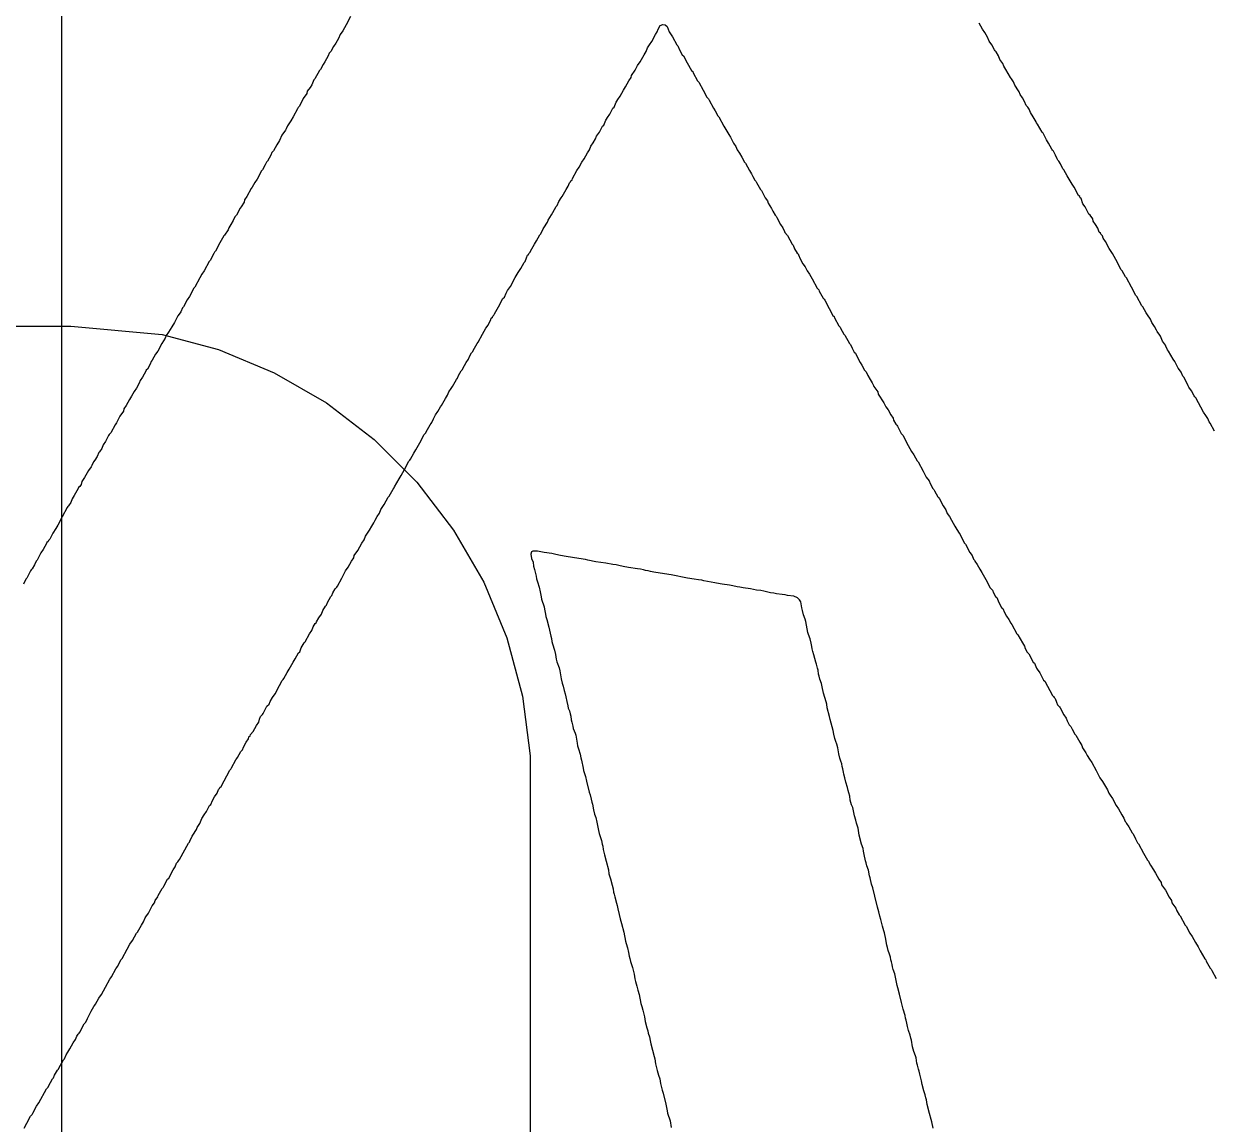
# Model space of a CAD drawing. Header units: inches. Extents: x 0 to 11.2, y -0.2 to 5.5.
# Drawn here: x 2.4789 to 2.5753, y 1.1553 to 1.2445 of the extents above; entities that cross this region are included whole.
import ezdxf

# ---------------------------------------------------------------- set-up
doc = ezdxf.new("R2010")
doc.units = ezdxf.units.IN
doc.header["$MEASUREMENT"] = 0
for name, color, linetype in [('Bottom Layer', 5, 'Continuous'), ('Bottom Overlay', 54, 'Continuous'), ('Top Layer', 1, 'Continuous')]:
    doc.layers.add(name, color=color, linetype=linetype)

msp = doc.modelspace()

# ---------------------------------------------------------------- linework, layer by layer
at = {"layer": 'Bottom Layer'}
msp.add_line((2.482, 0.575127), (2.482, 1.247), dxfattribs=at)
at = {"layer": 'Bottom Overlay'}
for p, q in [((2.505056, 1.244458), (2.50479, 1.243971)), ((2.50541, 1.245122), (2.505056, 1.244458)), ((2.530534, 1.244392), (2.530755, 1.24448)), ((2.530755, 1.24448), (2.530932, 1.244436)), ((2.530932, 1.244436), (2.531087, 1.244325)), ((2.556676, 1.244104), (2.55641, 1.244591)), ((2.504569, 1.243661), (2.504436, 1.243351)), ((2.50479, 1.243971), (2.504569, 1.243661)), ((2.529848, 1.243086), (2.530158, 1.243661)), ((2.530158, 1.243661), (2.53029, 1.243883)), ((2.53029, 1.243883), (2.530379, 1.244104)), ((2.530379, 1.244104), (2.530534, 1.244392)), ((2.531087, 1.244325), (2.531264, 1.243883)), ((2.531264, 1.243883), (2.531309, 1.243794)), ((2.531309, 1.243794), (2.53153, 1.243484)), ((2.53153, 1.243484), (2.531884, 1.24282)), ((2.556853, 1.243838), (2.556676, 1.244104)), ((2.557074, 1.24344), (2.556853, 1.243838)), ((2.504038, 1.242687), (2.503816, 1.242289)), ((2.504215, 1.242953), (2.504038, 1.242687)), ((2.504436, 1.243351), (2.504215, 1.242953)), ((2.529405, 1.242289), (2.529516, 1.242577)), ((2.529516, 1.242577), (2.52967, 1.24282)), ((2.52967, 1.24282), (2.529848, 1.243086)), ((2.531884, 1.24282), (2.531973, 1.242732)), ((2.531973, 1.242732), (2.532105, 1.242422)), ((2.557207, 1.24313), (2.557074, 1.24344)), ((2.557428, 1.24282), (2.557207, 1.24313)), ((2.55765, 1.242422), (2.557428, 1.24282)), ((2.503595, 1.241935), (2.503329, 1.241448)), ((2.503684, 1.242156), (2.503595, 1.241935)), ((2.503816, 1.242289), (2.503684, 1.242156)), ((2.528918, 1.241448), (2.529228, 1.242023)), ((2.529228, 1.242023), (2.529405, 1.242289)), ((2.532105, 1.242422), (2.532327, 1.242023)), ((2.532327, 1.242023), (2.532415, 1.241935)), ((2.532415, 1.241935), (2.532725, 1.241359)), ((2.557694, 1.242333), (2.55765, 1.242422)), ((2.557783, 1.242245), (2.557694, 1.242333)), ((2.55796, 1.241935), (2.557783, 1.242245)), ((2.558092, 1.241625), (2.55796, 1.241935)), ((2.558314, 1.241315), (2.558092, 1.241625)), ((2.502887, 1.240739), (2.502533, 1.240075)), ((2.502975, 1.240828), (2.502887, 1.240739)), ((2.503197, 1.241226), (2.502975, 1.240828)), ((2.503329, 1.241448), (2.503197, 1.241226)), ((2.52821, 1.240341), (2.528497, 1.240762)), ((2.528497, 1.240762), (2.528697, 1.241138)), ((2.528697, 1.241138), (2.528918, 1.241448)), ((2.532725, 1.241359), (2.533079, 1.240739)), ((2.533079, 1.240739), (2.533168, 1.240651)), ((2.533168, 1.240651), (2.533212, 1.240562)), ((2.558402, 1.241094), (2.558314, 1.241315)), ((2.558579, 1.240828), (2.558402, 1.241094)), ((2.558934, 1.240164), (2.558579, 1.240828)), ((2.502444, 1.239987), (2.502267, 1.239588)), ((2.502533, 1.240075), (2.502444, 1.239987)), ((2.527723, 1.239411), (2.527988, 1.239898)), ((2.527988, 1.239898), (2.528165, 1.240164)), ((2.528165, 1.240164), (2.52821, 1.240341)), ((2.533212, 1.240562), (2.533566, 1.239898)), ((2.533566, 1.239898), (2.533655, 1.23981)), ((2.533655, 1.23981), (2.534009, 1.239146)), ((2.559022, 1.240075), (2.558934, 1.240164)), ((2.559177, 1.239832), (2.559022, 1.240075)), ((2.559288, 1.239544), (2.559177, 1.239832)), ((2.501868, 1.23888), (2.501581, 1.238459)), ((2.501913, 1.239057), (2.501868, 1.23888)), ((2.502134, 1.239367), (2.501913, 1.239057)), ((2.502267, 1.239588), (2.502134, 1.239367)), ((2.527236, 1.23857), (2.52728, 1.238659)), ((2.52728, 1.238659), (2.527546, 1.239146)), ((2.527546, 1.239146), (2.527723, 1.239411)), ((2.534009, 1.239146), (2.534319, 1.23857)), ((2.559598, 1.239101), (2.559288, 1.239544)), ((2.559642, 1.239013), (2.559598, 1.239101)), ((2.55973, 1.238792), (2.559642, 1.239013)), ((2.559908, 1.238526), (2.55973, 1.238792)), ((2.50116, 1.237729), (2.501116, 1.23764)), ((2.501271, 1.23784), (2.50116, 1.237729)), ((2.501581, 1.238459), (2.501271, 1.23784)), ((2.526704, 1.237685), (2.526793, 1.237773)), ((2.526793, 1.237773), (2.52697, 1.238172)), ((2.52697, 1.238172), (2.527147, 1.238482)), ((2.527147, 1.238482), (2.527236, 1.23857)), ((2.534319, 1.23857), (2.534452, 1.238437)), ((2.534452, 1.238437), (2.534496, 1.238349)), ((2.534496, 1.238349), (2.53485, 1.237685)), ((2.560085, 1.238216), (2.559908, 1.238526)), ((2.560217, 1.237906), (2.560085, 1.238216)), ((2.56035, 1.237773), (2.560217, 1.237906)), ((2.560395, 1.237685), (2.56035, 1.237773)), ((2.500762, 1.236976), (2.500585, 1.236666)), ((2.501116, 1.23764), (2.500762, 1.236976)), ((2.526129, 1.236711), (2.526306, 1.237021)), ((2.526306, 1.237021), (2.526394, 1.237109)), ((2.526394, 1.237109), (2.526439, 1.237198)), ((2.526439, 1.237198), (2.526704, 1.237685)), ((2.53485, 1.237685), (2.534983, 1.237463)), ((2.534983, 1.237463), (2.535204, 1.237065)), ((2.535204, 1.237065), (2.535293, 1.236976)), ((2.535293, 1.236976), (2.535691, 1.236224)), ((2.560461, 1.237618), (2.560395, 1.237685)), ((2.560572, 1.237331), (2.560461, 1.237618)), ((2.560793, 1.236976), (2.560572, 1.237331)), ((2.561014, 1.236578), (2.560793, 1.236976)), ((2.500142, 1.235914), (2.499854, 1.235493)), ((2.500186, 1.236002), (2.500142, 1.235914)), ((2.500297, 1.236246), (2.500186, 1.236002)), ((2.500585, 1.236666), (2.500297, 1.236246)), ((2.525598, 1.235737), (2.525863, 1.236224)), ((2.525863, 1.236224), (2.525952, 1.236312)), ((2.525952, 1.236312), (2.526129, 1.236711)), ((2.535691, 1.236224), (2.535868, 1.235958)), ((2.535868, 1.235958), (2.53609, 1.23556)), ((2.561059, 1.236489), (2.561014, 1.236578)), ((2.561147, 1.236401), (2.561059, 1.236489)), ((2.561501, 1.235737), (2.561147, 1.236401)), ((2.499655, 1.235073), (2.499433, 1.234719)), ((2.499854, 1.235493), (2.499655, 1.235073)), ((2.524911, 1.234608), (2.525088, 1.234873)), ((2.525088, 1.234873), (2.525288, 1.235205)), ((2.525288, 1.235205), (2.525376, 1.235427)), ((2.525376, 1.235427), (2.525598, 1.235737)), ((2.53609, 1.23556), (2.536223, 1.235338)), ((2.536223, 1.235338), (2.536488, 1.234851)), ((2.536488, 1.234851), (2.536665, 1.234586)), ((2.56159, 1.235648), (2.561501, 1.235737)), ((2.561767, 1.235338), (2.56159, 1.235648)), ((2.561855, 1.235117), (2.561767, 1.235338)), ((2.562032, 1.234851), (2.561855, 1.235117)), ((2.562298, 1.234364), (2.562032, 1.234851)), ((2.498947, 1.233877), (2.498681, 1.23339)), ((2.499035, 1.234099), (2.498947, 1.233877)), ((2.499168, 1.234232), (2.499035, 1.234099)), ((2.499433, 1.234719), (2.499168, 1.234232)), ((2.524358, 1.233567), (2.524624, 1.234055)), ((2.524624, 1.234055), (2.524801, 1.23432)), ((2.524801, 1.23432), (2.524911, 1.234608)), ((2.536665, 1.234586), (2.536776, 1.234298)), ((2.536776, 1.234298), (2.536953, 1.234032)), ((2.536953, 1.234032), (2.537152, 1.2337)), ((2.562342, 1.234276), (2.562298, 1.234364)), ((2.562431, 1.234187), (2.562342, 1.234276)), ((2.562608, 1.233877), (2.562431, 1.234187)), ((2.562741, 1.233567), (2.562608, 1.233877)), ((2.498504, 1.233081), (2.498283, 1.232682)), ((2.498592, 1.233302), (2.498504, 1.233081)), ((2.498681, 1.23339), (2.498592, 1.233302)), ((2.523782, 1.232638), (2.52396, 1.232903)), ((2.52396, 1.232903), (2.524181, 1.233302)), ((2.524181, 1.233302), (2.524358, 1.233567)), ((2.537152, 1.2337), (2.537374, 1.233302)), ((2.537374, 1.233302), (2.537462, 1.233213)), ((2.537462, 1.233213), (2.537772, 1.232638)), ((2.562785, 1.233479), (2.562741, 1.233567)), ((2.562874, 1.23339), (2.562785, 1.233479)), ((2.563006, 1.233169), (2.562874, 1.23339)), ((2.563184, 1.232771), (2.563006, 1.233169)), ((2.49784, 1.231929), (2.497663, 1.231664)), ((2.498194, 1.232594), (2.49784, 1.231929)), ((2.498283, 1.232682), (2.498194, 1.232594)), ((2.523384, 1.231885), (2.523428, 1.231974)), ((2.523428, 1.231974), (2.523782, 1.232638)), ((2.537772, 1.232638), (2.537949, 1.232372)), ((2.537949, 1.232372), (2.538038, 1.232151)), ((2.538038, 1.232151), (2.538215, 1.231841)), ((2.563272, 1.232682), (2.563184, 1.232771)), ((2.563538, 1.232195), (2.563272, 1.232682)), ((2.563715, 1.231929), (2.563538, 1.232195)), ((2.563936, 1.231531), (2.563715, 1.231929)), ((2.497353, 1.231177), (2.496999, 1.230513)), ((2.497441, 1.231265), (2.497353, 1.231177)), ((2.497663, 1.231664), (2.497441, 1.231265)), ((2.522587, 1.230513), (2.522897, 1.231088)), ((2.522897, 1.231088), (2.523074, 1.231354)), ((2.523074, 1.231354), (2.523185, 1.231642)), ((2.523185, 1.231642), (2.523251, 1.231708)), ((2.523251, 1.231708), (2.523296, 1.231797)), ((2.523296, 1.231797), (2.523384, 1.231885)), ((2.538215, 1.231841), (2.538303, 1.231752)), ((2.538303, 1.231752), (2.538348, 1.231664)), ((2.538348, 1.231664), (2.538657, 1.231088)), ((2.538657, 1.231088), (2.538746, 1.231)), ((2.538746, 1.231), (2.539056, 1.230424)), ((2.564113, 1.231265), (2.563936, 1.231531)), ((2.564467, 1.230601), (2.564113, 1.231265)), ((2.496777, 1.23007), (2.496556, 1.229672)), ((2.496821, 1.230247), (2.496777, 1.23007)), ((2.496999, 1.230513), (2.496821, 1.230247)), ((2.522189, 1.229804), (2.522321, 1.230114)), ((2.522321, 1.230114), (2.522499, 1.230424)), ((2.522499, 1.230424), (2.522587, 1.230513)), ((2.539056, 1.230424), (2.539233, 1.230159)), ((2.539233, 1.230159), (2.539277, 1.229982)), ((2.539277, 1.229982), (2.539565, 1.229561)), ((2.564556, 1.230513), (2.564467, 1.230601)), ((2.5646, 1.230424), (2.564556, 1.230513)), ((2.564667, 1.230358), (2.5646, 1.230424)), ((2.564821, 1.229937), (2.564667, 1.230358)), ((2.496467, 1.229583), (2.496157, 1.229008)), ((2.496556, 1.229672), (2.496467, 1.229583)), ((2.521436, 1.228609), (2.521724, 1.22903)), ((2.521724, 1.22903), (2.521835, 1.229229)), ((2.521835, 1.229229), (2.5221, 1.229716)), ((2.5221, 1.229716), (2.522189, 1.229804)), ((2.539565, 1.229561), (2.539676, 1.229318)), ((2.539676, 1.229318), (2.539853, 1.229008)), ((2.564999, 1.229672), (2.564821, 1.229937)), ((2.565308, 1.229096), (2.564999, 1.229672)), ((2.565397, 1.229008), (2.565308, 1.229096)), ((2.495715, 1.228255), (2.495538, 1.227989)), ((2.495892, 1.228565), (2.495715, 1.228255)), ((2.496025, 1.228875), (2.495892, 1.228565)), ((2.496157, 1.229008), (2.496025, 1.228875)), ((2.521082, 1.227989), (2.521392, 1.228432)), ((2.521392, 1.228432), (2.521436, 1.228609)), ((2.539853, 1.229008), (2.539941, 1.228919)), ((2.539941, 1.228919), (2.539986, 1.22883)), ((2.539986, 1.22883), (2.540296, 1.228255)), ((2.540296, 1.228255), (2.540473, 1.227989)), ((2.565618, 1.228698), (2.565397, 1.229008)), ((2.565663, 1.228521), (2.565618, 1.228698)), ((2.56584, 1.228255), (2.565663, 1.228521)), ((2.566017, 1.227945), (2.56584, 1.228255)), ((2.495139, 1.227325), (2.494829, 1.22675)), ((2.495206, 1.227392), (2.495139, 1.227325)), ((2.495493, 1.227812), (2.495206, 1.227392)), ((2.495538, 1.227989), (2.495493, 1.227812)), ((2.520506, 1.226927), (2.520772, 1.227414)), ((2.520772, 1.227414), (2.520861, 1.227502)), ((2.520861, 1.227502), (2.521038, 1.227901)), ((2.521038, 1.227901), (2.521082, 1.227989)), ((2.540473, 1.227989), (2.540605, 1.22768)), ((2.540605, 1.22768), (2.54065, 1.227591)), ((2.54065, 1.227591), (2.540849, 1.227348)), ((2.540849, 1.227348), (2.541225, 1.226661)), ((2.56615, 1.227635), (2.566017, 1.227945)), ((2.566238, 1.227547), (2.56615, 1.227635)), ((2.566282, 1.227458), (2.566238, 1.227547)), ((2.566415, 1.227325), (2.566282, 1.227458)), ((2.56646, 1.227148), (2.566415, 1.227325)), ((2.566637, 1.226883), (2.56646, 1.227148)), ((2.494829, 1.22675), (2.494475, 1.226086)), ((2.52002, 1.226086), (2.520329, 1.226661)), ((2.520329, 1.226661), (2.520506, 1.226927)), ((2.541225, 1.226661), (2.541314, 1.226573)), ((2.541314, 1.226573), (2.541424, 1.226285)), ((2.541424, 1.226285), (2.541646, 1.225931)), ((2.566946, 1.226307), (2.566637, 1.226883)), ((2.567212, 1.225909), (2.566946, 1.226307)), ((2.493944, 1.225245), (2.493546, 1.224492)), ((2.494032, 1.225333), (2.493944, 1.225245)), ((2.494342, 1.225909), (2.494032, 1.225333)), ((2.494387, 1.225997), (2.494342, 1.225909)), ((2.494475, 1.226086), (2.494387, 1.225997)), ((2.519223, 1.224669), (2.519488, 1.225156)), ((2.519488, 1.225156), (2.519577, 1.225245)), ((2.519577, 1.225245), (2.519687, 1.225532)), ((2.519687, 1.225532), (2.519776, 1.225754)), ((2.519776, 1.225754), (2.519842, 1.22582)), ((2.519842, 1.22582), (2.519887, 1.225909)), ((2.519887, 1.225909), (2.519975, 1.225997)), ((2.519975, 1.225997), (2.52002, 1.226086)), ((2.541646, 1.225931), (2.541712, 1.225864)), ((2.541712, 1.225864), (2.541756, 1.225776)), ((2.541756, 1.225776), (2.541889, 1.225466)), ((2.541889, 1.225466), (2.542111, 1.225067)), ((2.567478, 1.225422), (2.567212, 1.225909)), ((2.567921, 1.224581), (2.567478, 1.225422)), ((2.493368, 1.224226), (2.493191, 1.223917)), ((2.493546, 1.224492), (2.493368, 1.224226)), ((2.51878, 1.223961), (2.519001, 1.224359)), ((2.519001, 1.224359), (2.519223, 1.224669)), ((2.542111, 1.225067), (2.542288, 1.224802)), ((2.542288, 1.224802), (2.542465, 1.224492)), ((2.542465, 1.224492), (2.542642, 1.224226)), ((2.542642, 1.224226), (2.542863, 1.223828)), ((2.568009, 1.224492), (2.567921, 1.224581)), ((2.568275, 1.224005), (2.568009, 1.224492)), ((2.493191, 1.223917), (2.492793, 1.223164)), ((2.518381, 1.223208), (2.51878, 1.223961)), ((2.542863, 1.223828), (2.543262, 1.223075)), ((2.568363, 1.223917), (2.568275, 1.224005)), ((2.568762, 1.223164), (2.568363, 1.223917)), ((2.49235, 1.222411), (2.492173, 1.222146)), ((2.492704, 1.223075), (2.49235, 1.222411)), ((2.492793, 1.223164), (2.492704, 1.223075)), ((2.517762, 1.222234), (2.517895, 1.222367)), ((2.517895, 1.222367), (2.518027, 1.222677)), ((2.518027, 1.222677), (2.51816, 1.222898)), ((2.51816, 1.222898), (2.518381, 1.223208)), ((2.543262, 1.223075), (2.543394, 1.222943)), ((2.543394, 1.222943), (2.543439, 1.222854)), ((2.543439, 1.222854), (2.543749, 1.222278)), ((2.543749, 1.222278), (2.543837, 1.22219)), ((2.569116, 1.2225), (2.568762, 1.223164)), ((2.569204, 1.222411), (2.569116, 1.2225)), ((2.569603, 1.221659), (2.569204, 1.222411)), ((2.491775, 1.221482), (2.491642, 1.221172)), ((2.491863, 1.22157), (2.491775, 1.221482)), ((2.492173, 1.222146), (2.491863, 1.22157)), ((2.517098, 1.220995), (2.517408, 1.22157)), ((2.517408, 1.22157), (2.517762, 1.222234)), ((2.543837, 1.22219), (2.543881, 1.222101)), ((2.543881, 1.222101), (2.544236, 1.221437)), ((2.544236, 1.221437), (2.544545, 1.220862)), ((2.569691, 1.22157), (2.569603, 1.221659)), ((2.569957, 1.221083), (2.569691, 1.22157)), ((2.491398, 1.22084), (2.491133, 1.220308)), ((2.491598, 1.221083), (2.491398, 1.22084)), ((2.491642, 1.221172), (2.491598, 1.221083)), ((2.516589, 1.220087), (2.516788, 1.220552)), ((2.516788, 1.220552), (2.516832, 1.22064)), ((2.516832, 1.22064), (2.51692, 1.220729)), ((2.51692, 1.220729), (2.516965, 1.220818)), ((2.516965, 1.220818), (2.517053, 1.220906)), ((2.517053, 1.220906), (2.517098, 1.220995)), ((2.544545, 1.220862), (2.544634, 1.220773)), ((2.544634, 1.220773), (2.544678, 1.220685)), ((2.544678, 1.220685), (2.545033, 1.220021)), ((2.570001, 1.220995), (2.569957, 1.221083)), ((2.570068, 1.220928), (2.570001, 1.220995)), ((2.570289, 1.220574), (2.570068, 1.220928)), ((2.5704, 1.220286), (2.570289, 1.220574)), ((2.490646, 1.219512), (2.490469, 1.219246)), ((2.490911, 1.219954), (2.490646, 1.219512)), ((2.491133, 1.220308), (2.490911, 1.219954)), ((2.516124, 1.219357), (2.516389, 1.219844)), ((2.516389, 1.219844), (2.516589, 1.220087)), ((2.545033, 1.220021), (2.545121, 1.219932)), ((2.545121, 1.219932), (2.545165, 1.219844)), ((2.545165, 1.219844), (2.545431, 1.219357)), ((2.570621, 1.219976), (2.5704, 1.220286)), ((2.570798, 1.219666), (2.570621, 1.219976)), ((2.570842, 1.219578), (2.570798, 1.219666)), ((2.571064, 1.219268), (2.570842, 1.219578)), ((2.490114, 1.218582), (2.489783, 1.217984)), ((2.49038, 1.219024), (2.490114, 1.218582)), ((2.490469, 1.219246), (2.49038, 1.219024)), ((2.515371, 1.218028), (2.515681, 1.218604)), ((2.515681, 1.218604), (2.51577, 1.218692)), ((2.51577, 1.218692), (2.516124, 1.219357)), ((2.545431, 1.219357), (2.54552, 1.219268)), ((2.54552, 1.219268), (2.545874, 1.218604)), ((2.545874, 1.218604), (2.545962, 1.218515)), ((2.545962, 1.218515), (2.546095, 1.218206)), ((2.571108, 1.21918), (2.571064, 1.219268)), ((2.571285, 1.218781), (2.571108, 1.21918)), ((2.571506, 1.218471), (2.571285, 1.218781)), ((2.571551, 1.218383), (2.571506, 1.218471)), ((2.489605, 1.217719), (2.48934, 1.217232)), ((2.489783, 1.217984), (2.489605, 1.217719)), ((2.514973, 1.21732), (2.515061, 1.217542)), ((2.515061, 1.217542), (2.515238, 1.217851)), ((2.515238, 1.217851), (2.515327, 1.21794)), ((2.515327, 1.21794), (2.515371, 1.218028)), ((2.546095, 1.218206), (2.546272, 1.217896)), ((2.546272, 1.217896), (2.546361, 1.217807)), ((2.546361, 1.217807), (2.546405, 1.217719)), ((2.546405, 1.217719), (2.546759, 1.217054)), ((2.571683, 1.218073), (2.571551, 1.218383)), ((2.571772, 1.217984), (2.571683, 1.218073)), ((2.572126, 1.21732), (2.571772, 1.217984)), ((2.488941, 1.216523), (2.488853, 1.216435)), ((2.489163, 1.216922), (2.488941, 1.216523)), ((2.489251, 1.217143), (2.489163, 1.216922)), ((2.48934, 1.217232), (2.489251, 1.217143)), ((2.514486, 1.216479), (2.51453, 1.216568)), ((2.51453, 1.216568), (2.514795, 1.217054)), ((2.514795, 1.217054), (2.514973, 1.21732)), ((2.546759, 1.217054), (2.546892, 1.216833)), ((2.546892, 1.216833), (2.547113, 1.216435)), ((2.572281, 1.217121), (2.572126, 1.21732)), ((2.572547, 1.21659), (2.572281, 1.217121)), ((2.572746, 1.216346), (2.572547, 1.21659)), ((2.488366, 1.215594), (2.488277, 1.215372)), ((2.488543, 1.215859), (2.488366, 1.215594)), ((2.488809, 1.216346), (2.488543, 1.215859)), ((2.488853, 1.216435), (2.488809, 1.216346)), ((2.513689, 1.215107), (2.513999, 1.215682)), ((2.513999, 1.215682), (2.514087, 1.215771)), ((2.514087, 1.215771), (2.514176, 1.215992)), ((2.514176, 1.215992), (2.514397, 1.21639)), ((2.514397, 1.21639), (2.514486, 1.216479)), ((2.547113, 1.216435), (2.547246, 1.216302)), ((2.547246, 1.216302), (2.547379, 1.215992)), ((2.547379, 1.215992), (2.547556, 1.215682)), ((2.547556, 1.215682), (2.547733, 1.215416)), ((2.57279, 1.216258), (2.572746, 1.216346)), ((2.572923, 1.215948), (2.57279, 1.216258)), ((2.573012, 1.215859), (2.572923, 1.215948)), ((2.573233, 1.215461), (2.573012, 1.215859)), ((2.487879, 1.214708), (2.487658, 1.21431)), ((2.488056, 1.214974), (2.487879, 1.214708)), ((2.488277, 1.215372), (2.488056, 1.214974)), ((2.51329, 1.214398), (2.513401, 1.214686)), ((2.513401, 1.214686), (2.513578, 1.214952)), ((2.513578, 1.214952), (2.513644, 1.215018)), ((2.513644, 1.215018), (2.513689, 1.215107)), ((2.547733, 1.215416), (2.547821, 1.215195)), ((2.547821, 1.215195), (2.547866, 1.215107)), ((2.547866, 1.215107), (2.548176, 1.214664)), ((2.548176, 1.214664), (2.54822, 1.214487)), ((2.573366, 1.215151), (2.573233, 1.215461)), ((2.57341, 1.215062), (2.573366, 1.215151)), ((2.573631, 1.214752), (2.57341, 1.215062)), ((2.573853, 1.214354), (2.573631, 1.214752)), ((2.48748, 1.214044), (2.487215, 1.213557)), ((2.487658, 1.21431), (2.48748, 1.214044)), ((2.512803, 1.213557), (2.513113, 1.214133)), ((2.513113, 1.214133), (2.51329, 1.214398)), ((2.54822, 1.214487), (2.548663, 1.213778)), ((2.548663, 1.213778), (2.54884, 1.213469)), ((2.573897, 1.214265), (2.573853, 1.214354)), ((2.573986, 1.214177), (2.573897, 1.214265)), ((2.574605, 1.213026), (2.573986, 1.214177)), ((2.486706, 1.212694), (2.48644, 1.212163)), ((2.486993, 1.213114), (2.486706, 1.212694)), ((2.487038, 1.213291), (2.486993, 1.213114)), ((2.487215, 1.213557), (2.487038, 1.213291)), ((2.512139, 1.212495), (2.512316, 1.212805)), ((2.512316, 1.212805), (2.512493, 1.21307)), ((2.512493, 1.21307), (2.512715, 1.213469)), ((2.512715, 1.213469), (2.512803, 1.213557)), ((2.54884, 1.213469), (2.549017, 1.213203)), ((2.549017, 1.213203), (2.549238, 1.212805)), ((2.549238, 1.212805), (2.549415, 1.212539)), ((2.574782, 1.21276), (2.574605, 1.213026)), ((2.574937, 1.212517), (2.574782, 1.21276)), ((2.486329, 1.212008), (2.485975, 1.211344)), ((2.48644, 1.212163), (2.486329, 1.212008)), ((2.511564, 1.211432), (2.511874, 1.212008)), ((2.511874, 1.212008), (2.511962, 1.212096)), ((2.511962, 1.212096), (2.512006, 1.212185)), ((2.512006, 1.212185), (2.512139, 1.212495)), ((2.549415, 1.212539), (2.54946, 1.212362)), ((2.54946, 1.212362), (2.549637, 1.212052)), ((2.549637, 1.212052), (2.549725, 1.211963)), ((2.549725, 1.211963), (2.54977, 1.211875)), ((2.54977, 1.211875), (2.550079, 1.211299)), ((2.575048, 1.212229), (2.574937, 1.212517)), ((2.575137, 1.21214), (2.575048, 1.212229)), ((2.575491, 1.211476), (2.575137, 1.21214)), ((2.485798, 1.211122), (2.485533, 1.210635)), ((2.485842, 1.211211), (2.485798, 1.211122)), ((2.485975, 1.211344), (2.485842, 1.211211)), ((2.511032, 1.210547), (2.511387, 1.211211)), ((2.511387, 1.211211), (2.511519, 1.211344)), ((2.511519, 1.211344), (2.511564, 1.211432)), ((2.550079, 1.211299), (2.550212, 1.211167)), ((2.550212, 1.211167), (2.550655, 1.210325)), ((2.485001, 1.20975), (2.484868, 1.20944)), ((2.485068, 1.209816), (2.485001, 1.20975)), ((2.485245, 1.210082), (2.485068, 1.209816)), ((2.485355, 1.21037), (2.485245, 1.210082)), ((2.485533, 1.210635), (2.485355, 1.21037)), ((2.510546, 1.209706), (2.510723, 1.209971)), ((2.510723, 1.209971), (2.511032, 1.210547)), ((2.550655, 1.210325), (2.550921, 1.209838)), ((2.550921, 1.209838), (2.551098, 1.209573)), ((2.484558, 1.208997), (2.484426, 1.208687)), ((2.484691, 1.20913), (2.484558, 1.208997)), ((2.484868, 1.20944), (2.484691, 1.20913)), ((2.509793, 1.208377), (2.510147, 1.209042)), ((2.510147, 1.209042), (2.510236, 1.20913)), ((2.510236, 1.20913), (2.51028, 1.209219)), ((2.51028, 1.209219), (2.510546, 1.209706)), ((2.551098, 1.209573), (2.551363, 1.209086)), ((2.551363, 1.209086), (2.551452, 1.208997)), ((2.551452, 1.208997), (2.55185, 1.208245)), ((2.48416, 1.208289), (2.48385, 1.207713)), ((2.484381, 1.208599), (2.48416, 1.208289)), ((2.484426, 1.208687), (2.484381, 1.208599)), ((2.50935, 1.207625), (2.509527, 1.20789)), ((2.509527, 1.20789), (2.509793, 1.208377)), ((2.55185, 1.208245), (2.552116, 1.207758)), ((2.483363, 1.206916), (2.483319, 1.206828)), ((2.483452, 1.207005), (2.483363, 1.206916)), ((2.483562, 1.20716), (2.483452, 1.207005)), ((2.483629, 1.207404), (2.483562, 1.20716)), ((2.48385, 1.207713), (2.483629, 1.207404)), ((2.508863, 1.206784), (2.508952, 1.206872)), ((2.508952, 1.206872), (2.508996, 1.206961)), ((2.508996, 1.206961), (2.50935, 1.207625)), ((2.552116, 1.207758), (2.552337, 1.207448)), ((2.552337, 1.207448), (2.552426, 1.207226)), ((2.552426, 1.207226), (2.552647, 1.206828)), ((2.482832, 1.205987), (2.482721, 1.205699)), ((2.483009, 1.206252), (2.482832, 1.205987)), ((2.483319, 1.206828), (2.483009, 1.206252)), ((2.508155, 1.205544), (2.508465, 1.20612)), ((2.508465, 1.20612), (2.508553, 1.206208)), ((2.508553, 1.206208), (2.508863, 1.206784)), ((2.552647, 1.206828), (2.552736, 1.206739)), ((2.552736, 1.206739), (2.55278, 1.206651)), ((2.55278, 1.206651), (2.553046, 1.206164)), ((2.553046, 1.206164), (2.553134, 1.206075)), ((2.553134, 1.206075), (2.553178, 1.205987)), ((2.553178, 1.205987), (2.553488, 1.205411)), ((2.482433, 1.205278), (2.482035, 1.204526)), ((2.482478, 1.205367), (2.482433, 1.205278)), ((2.482544, 1.205433), (2.482478, 1.205367)), ((2.482721, 1.205699), (2.482544, 1.205433)), ((2.507756, 1.204836), (2.507867, 1.205124)), ((2.507867, 1.205124), (2.507978, 1.205278)), ((2.507978, 1.205278), (2.508155, 1.205544)), ((2.553488, 1.205411), (2.55371, 1.205101)), ((2.55371, 1.205101), (2.55382, 1.204814)), ((2.482035, 1.204526), (2.481681, 1.203862)), ((2.507137, 1.203773), (2.507314, 1.204039)), ((2.507314, 1.204039), (2.507402, 1.20426)), ((2.507402, 1.20426), (2.507579, 1.20457)), ((2.507579, 1.20457), (2.507756, 1.204836)), ((2.55382, 1.204814), (2.553997, 1.204548)), ((2.553997, 1.204548), (2.554152, 1.20426)), ((2.554152, 1.20426), (2.554418, 1.203773)), ((2.481282, 1.203198), (2.481017, 1.202711)), ((2.481504, 1.203596), (2.481282, 1.203198)), ((2.481681, 1.203862), (2.481504, 1.203596)), ((2.506628, 1.202954), (2.506782, 1.203198)), ((2.506782, 1.203198), (2.50696, 1.203463)), ((2.50696, 1.203463), (2.507137, 1.203773)), ((2.554418, 1.203773), (2.554595, 1.203508)), ((2.554595, 1.203508), (2.554772, 1.203198)), ((2.554772, 1.203198), (2.554861, 1.203109)), ((2.554861, 1.203109), (2.554993, 1.202799)), ((2.480751, 1.202357), (2.480486, 1.20187)), ((2.480796, 1.202445), (2.480751, 1.202357)), ((2.480884, 1.202534), (2.480796, 1.202445)), ((2.480928, 1.202622), (2.480884, 1.202534)), ((2.481017, 1.202711), (2.480928, 1.202622)), ((2.506008, 1.201803), (2.50634, 1.202401)), ((2.50634, 1.202401), (2.506517, 1.202667)), ((2.506517, 1.202667), (2.506628, 1.202954)), ((2.554993, 1.202799), (2.555215, 1.202401)), ((2.555215, 1.202401), (2.555303, 1.202312)), ((2.555303, 1.202312), (2.555658, 1.201648)), ((2.480309, 1.201604), (2.479999, 1.201029)), ((2.480486, 1.20187), (2.480309, 1.201604)), ((2.505499, 1.20094), (2.505676, 1.201205)), ((2.505676, 1.201205), (2.50572, 1.201383)), ((2.50572, 1.201383), (2.506008, 1.201803)), ((2.520093, 1.201691), (2.520049, 1.201514)), ((2.520049, 1.201514), (2.520093, 1.20116)), ((2.520204, 1.201758), (2.520093, 1.201691)), ((2.520093, 1.20116), (2.520226, 1.20085)), ((2.52058, 1.201736), (2.520204, 1.201758)), ((2.521133, 1.201625), (2.52058, 1.201736)), ((2.521731, 1.201558), (2.521133, 1.201625)), ((2.521952, 1.201514), (2.521731, 1.201558)), ((2.522306, 1.201426), (2.521952, 1.201514)), ((2.522749, 1.201337), (2.522306, 1.201426)), ((2.52359, 1.201204), (2.522749, 1.201337)), ((2.524476, 1.201072), (2.52359, 1.201204)), ((2.524653, 1.201027), (2.524476, 1.201072)), ((2.555658, 1.201648), (2.555835, 1.201383)), ((2.555835, 1.201383), (2.555945, 1.201095)), ((2.555945, 1.201095), (2.556012, 1.201028)), ((2.479467, 1.200143), (2.479157, 1.199567)), ((2.479512, 1.200232), (2.479467, 1.200143)), ((2.4796, 1.20032), (2.479512, 1.200232)), ((2.479777, 1.20063), (2.4796, 1.20032)), ((2.47991, 1.20094), (2.479777, 1.20063)), ((2.479999, 1.201029), (2.47991, 1.20094)), ((2.504702, 1.199567), (2.505012, 1.200143)), ((2.505012, 1.200143), (2.505233, 1.200453)), ((2.505233, 1.200453), (2.505499, 1.20094)), ((2.520226, 1.20085), (2.52027, 1.20054)), ((2.52027, 1.20054), (2.520336, 1.200252)), ((2.520336, 1.200252), (2.520469, 1.199721)), ((2.525317, 1.200894), (2.524653, 1.201027)), ((2.526114, 1.200762), (2.525317, 1.200894)), ((2.526689, 1.200673), (2.526114, 1.200762)), ((2.526955, 1.200629), (2.526689, 1.200673)), ((2.527176, 1.200584), (2.526955, 1.200629)), ((2.52753, 1.200496), (2.527176, 1.200584)), ((2.527973, 1.200408), (2.52753, 1.200496)), ((2.528681, 1.200319), (2.527973, 1.200408)), ((2.528947, 1.200275), (2.528681, 1.200319)), ((2.529168, 1.20023), (2.528947, 1.200275)), ((2.529345, 1.200186), (2.529168, 1.20023)), ((2.529567, 1.200142), (2.529345, 1.200186)), ((2.529744, 1.200098), (2.529567, 1.200142)), ((2.53001, 1.200053), (2.529744, 1.200098)), ((2.556012, 1.201028), (2.556056, 1.20094)), ((2.556056, 1.20094), (2.556233, 1.200674)), ((2.556233, 1.200674), (2.556454, 1.200276)), ((2.556454, 1.200276), (2.556631, 1.20001)), ((2.479069, 1.199479), (2.478892, 1.19908)), ((2.479157, 1.199567), (2.479069, 1.199479)), ((2.504348, 1.198903), (2.504702, 1.199567)), ((2.520469, 1.199721), (2.520513, 1.1995)), ((2.520513, 1.1995), (2.52058, 1.199256)), ((2.52058, 1.199256), (2.520713, 1.198814)), ((2.530895, 1.19992), (2.53001, 1.200053)), ((2.531426, 1.199832), (2.530895, 1.19992)), ((2.532754, 1.199566), (2.531426, 1.199832)), ((2.533286, 1.199478), (2.532754, 1.199566)), ((2.53364, 1.199434), (2.533286, 1.199478)), ((2.533905, 1.199389), (2.53364, 1.199434)), ((2.534082, 1.199345), (2.533905, 1.199389)), ((2.534968, 1.199168), (2.534082, 1.199345)), ((2.535388, 1.199102), (2.534968, 1.199168)), ((2.556631, 1.20001), (2.556941, 1.199435)), ((2.556941, 1.199435), (2.557295, 1.198771)), ((2.503905, 1.198151), (2.503993, 1.198372)), ((2.503993, 1.198372), (2.50417, 1.198682)), ((2.50417, 1.198682), (2.504303, 1.198815)), ((2.504303, 1.198815), (2.504348, 1.198903)), ((2.520713, 1.198814), (2.520801, 1.19846)), ((2.520801, 1.19846), (2.520868, 1.198039)), ((2.535566, 1.199057), (2.535388, 1.199102)), ((2.536163, 1.198991), (2.535566, 1.199057)), ((2.536429, 1.198946), (2.536163, 1.198991)), ((2.536783, 1.198858), (2.536429, 1.198946)), ((2.537004, 1.198814), (2.536783, 1.198858)), ((2.53727, 1.198769), (2.537004, 1.198814)), ((2.537845, 1.198681), (2.53727, 1.198769)), ((2.538111, 1.198637), (2.537845, 1.198681)), ((2.538333, 1.198592), (2.538111, 1.198637)), ((2.538687, 1.198548), (2.538333, 1.198592)), ((2.538952, 1.198504), (2.538687, 1.198548)), ((2.539483, 1.198371), (2.538952, 1.198504)), ((2.539749, 1.198327), (2.539483, 1.198371)), ((2.53997, 1.198282), (2.539749, 1.198327)), ((2.540413, 1.198238), (2.53997, 1.198282)), ((2.540679, 1.198194), (2.540413, 1.198238)), ((2.540856, 1.19815), (2.540679, 1.198194)), ((2.557295, 1.198771), (2.557473, 1.198594)), ((2.557473, 1.198594), (2.557561, 1.198372)), ((2.557561, 1.198372), (2.557738, 1.198062)), ((2.503174, 1.196933), (2.503396, 1.197288)), ((2.503396, 1.197288), (2.503462, 1.197354)), ((2.503462, 1.197354), (2.503551, 1.197575)), ((2.503551, 1.197575), (2.503816, 1.198062)), ((2.503816, 1.198062), (2.503905, 1.198151)), ((2.520868, 1.198039), (2.520912, 1.197862)), ((2.520912, 1.197862), (2.521111, 1.19722)), ((2.521111, 1.19722), (2.521155, 1.197043)), ((2.541365, 1.198083), (2.540856, 1.19815)), ((2.541675, 1.19795), (2.541365, 1.198083)), ((2.54183, 1.197796), (2.541675, 1.19795)), ((2.54194, 1.197641), (2.54183, 1.197796)), ((2.542029, 1.197154), (2.54194, 1.197641)), ((2.557738, 1.198062), (2.557827, 1.197974)), ((2.557827, 1.197974), (2.558004, 1.197575)), ((2.558004, 1.197575), (2.558225, 1.197177)), ((2.502665, 1.196026), (2.502842, 1.196336)), ((2.502842, 1.196336), (2.503064, 1.196646)), ((2.503064, 1.196646), (2.503174, 1.196933)), ((2.521155, 1.197043), (2.521222, 1.196622)), ((2.521222, 1.196622), (2.521266, 1.196445)), ((2.521266, 1.196445), (2.521333, 1.196202)), ((2.542073, 1.196932), (2.542029, 1.197154)), ((2.542162, 1.196578), (2.542073, 1.196932)), ((2.542295, 1.196224), (2.542162, 1.196578)), ((2.558225, 1.197177), (2.558314, 1.197088)), ((2.558314, 1.197088), (2.558447, 1.196778)), ((2.558447, 1.196778), (2.558624, 1.196469)), ((2.558624, 1.196469), (2.558801, 1.196203)), ((2.50209, 1.195052), (2.502267, 1.195318)), ((2.502267, 1.195318), (2.502378, 1.195605)), ((2.502378, 1.195605), (2.502555, 1.195871)), ((2.502555, 1.195871), (2.502621, 1.195937)), ((2.502621, 1.195937), (2.502665, 1.196026)), ((2.521333, 1.196202), (2.52151, 1.195582)), ((2.52151, 1.195582), (2.521664, 1.194851)), ((2.542339, 1.196047), (2.542295, 1.196224)), ((2.542516, 1.195161), (2.542339, 1.196047)), ((2.558801, 1.196203), (2.558978, 1.195893)), ((2.558978, 1.195893), (2.559066, 1.195804)), ((2.559066, 1.195804), (2.559465, 1.195052)), ((2.501647, 1.194299), (2.501736, 1.194388)), ((2.501736, 1.194388), (2.50209, 1.195052)), ((2.521664, 1.194851), (2.521709, 1.194674)), ((2.521709, 1.194674), (2.521753, 1.194409)), ((2.521753, 1.194409), (2.521797, 1.194232)), ((2.54256, 1.194984), (2.542516, 1.195161)), ((2.542693, 1.19463), (2.54256, 1.194984)), ((2.542782, 1.194276), (2.542693, 1.19463)), ((2.559465, 1.195052), (2.559553, 1.194963)), ((2.559553, 1.194963), (2.559908, 1.194299)), ((2.500939, 1.193015), (2.501204, 1.193502)), ((2.501204, 1.193502), (2.501293, 1.193591)), ((2.501293, 1.193591), (2.501426, 1.193901)), ((2.501426, 1.193901), (2.501647, 1.194299)), ((2.521797, 1.194232), (2.521952, 1.193723)), ((2.521952, 1.193723), (2.522041, 1.193368)), ((2.522041, 1.193368), (2.522107, 1.192992)), ((2.542826, 1.19401), (2.542782, 1.194276)), ((2.54287, 1.193833), (2.542826, 1.19401)), ((2.542915, 1.193612), (2.54287, 1.193833)), ((2.542981, 1.193324), (2.542915, 1.193612)), ((2.559908, 1.194299), (2.560085, 1.194034)), ((2.560085, 1.194034), (2.560129, 1.193857)), ((2.560129, 1.193857), (2.560306, 1.193547)), ((2.560306, 1.193547), (2.560439, 1.193414)), ((2.560439, 1.193414), (2.560793, 1.19275)), ((2.500452, 1.192174), (2.500762, 1.19275)), ((2.500762, 1.19275), (2.500939, 1.193015)), ((2.522107, 1.192992), (2.522152, 1.192771)), ((2.522152, 1.192771), (2.522329, 1.192284)), ((2.543158, 1.192749), (2.542981, 1.193324)), ((2.543202, 1.192571), (2.543158, 1.192749)), ((2.543291, 1.192262), (2.543202, 1.192571)), ((2.560793, 1.19275), (2.560881, 1.192661)), ((2.560881, 1.192661), (2.561059, 1.192263)), ((2.499965, 1.191333), (2.500009, 1.191422)), ((2.500009, 1.191422), (2.500275, 1.191909)), ((2.500275, 1.191909), (2.500452, 1.192174)), ((2.522329, 1.192284), (2.522395, 1.19204)), ((2.522395, 1.19204), (2.522506, 1.191398)), ((2.543335, 1.192084), (2.543291, 1.192262)), ((2.543379, 1.191775), (2.543335, 1.192084)), ((2.543424, 1.191598), (2.543379, 1.191775)), ((2.54349, 1.191354), (2.543424, 1.191598)), ((2.561059, 1.192263), (2.561103, 1.192174)), ((2.561103, 1.192174), (2.561324, 1.191864)), ((2.561324, 1.191864), (2.561634, 1.191289)), ((2.499301, 1.190182), (2.499655, 1.190846)), ((2.499655, 1.190846), (2.499876, 1.191245)), ((2.499876, 1.191245), (2.499965, 1.191333)), ((2.522506, 1.191398), (2.522594, 1.191044)), ((2.522594, 1.191044), (2.522661, 1.190801)), ((2.522661, 1.190801), (2.522749, 1.190446)), ((2.543623, 1.191), (2.54349, 1.191354)), ((2.543667, 1.190734), (2.543623, 1.191)), ((2.543778, 1.190225), (2.543667, 1.190734)), ((2.561634, 1.191289), (2.561723, 1.1912)), ((2.561723, 1.1912), (2.562342, 1.190049)), ((2.498814, 1.189341), (2.498902, 1.189562)), ((2.498902, 1.189562), (2.499079, 1.189872)), ((2.499079, 1.189872), (2.499301, 1.190182)), ((2.522749, 1.190446), (2.522816, 1.190159)), ((2.522816, 1.190159), (2.522882, 1.189915)), ((2.522882, 1.189915), (2.522971, 1.189561)), ((2.522971, 1.189561), (2.523037, 1.189185)), ((2.543999, 1.189517), (2.543778, 1.190225)), ((2.544043, 1.18934), (2.543999, 1.189517)), ((2.562342, 1.190049), (2.562431, 1.189961)), ((2.562431, 1.189961), (2.562475, 1.189872)), ((2.562475, 1.189872), (2.562564, 1.189784)), ((2.562564, 1.189784), (2.562674, 1.189496)), ((2.562674, 1.189496), (2.562763, 1.189275)), ((2.498283, 1.1885), (2.498327, 1.188588)), ((2.498327, 1.188588), (2.498637, 1.189164)), ((2.498637, 1.189164), (2.498814, 1.189341)), ((2.523037, 1.189185), (2.523081, 1.189008)), ((2.523081, 1.189008), (2.52317, 1.188786)), ((2.52317, 1.188786), (2.523236, 1.188543)), ((2.523236, 1.188543), (2.52328, 1.188366)), ((2.544088, 1.18903), (2.544043, 1.18934)), ((2.544265, 1.188322), (2.544088, 1.18903)), ((2.562763, 1.189275), (2.562918, 1.18912)), ((2.562918, 1.18912), (2.562962, 1.189031)), ((2.562962, 1.189031), (2.563272, 1.188456)), ((2.497508, 1.187105), (2.497796, 1.187614)), ((2.497796, 1.187614), (2.497973, 1.18788)), ((2.497973, 1.18788), (2.498039, 1.188124)), ((2.498039, 1.188124), (2.498127, 1.188345)), ((2.498127, 1.188345), (2.498283, 1.1885)), ((2.52328, 1.188366), (2.523325, 1.188056)), ((2.523325, 1.188056), (2.523369, 1.187879)), ((2.523369, 1.187879), (2.523435, 1.187547)), ((2.544331, 1.188078), (2.544265, 1.188322)), ((2.544552, 1.187193), (2.544331, 1.188078)), ((2.563272, 1.188456), (2.563449, 1.18819)), ((2.563449, 1.18819), (2.563538, 1.187969)), ((2.563538, 1.187969), (2.563715, 1.187659)), ((2.563715, 1.187659), (2.563848, 1.187526)), ((2.497131, 1.186508), (2.497176, 1.186685)), ((2.497176, 1.186685), (2.497264, 1.186773)), ((2.497264, 1.186773), (2.497308, 1.186862)), ((2.497308, 1.186862), (2.497508, 1.187105)), ((2.523435, 1.187547), (2.52348, 1.18737)), ((2.52348, 1.18737), (2.523635, 1.186993)), ((2.523635, 1.186993), (2.523679, 1.186816)), ((2.523679, 1.186816), (2.523789, 1.186174)), ((2.544619, 1.186905), (2.544552, 1.187193)), ((2.544707, 1.186551), (2.544619, 1.186905)), ((2.563848, 1.187526), (2.563936, 1.187304)), ((2.563936, 1.187304), (2.564157, 1.186906)), ((2.564157, 1.186906), (2.564246, 1.186818)), ((2.564246, 1.186818), (2.564556, 1.186242)), ((2.496644, 1.185622), (2.496733, 1.185844)), ((2.496733, 1.185844), (2.496954, 1.186242)), ((2.496954, 1.186242), (2.497131, 1.186508)), ((2.523789, 1.186174), (2.523834, 1.185953)), ((2.523834, 1.185953), (2.5239, 1.185709)), ((2.5239, 1.185709), (2.524033, 1.185267)), ((2.544774, 1.186307), (2.544707, 1.186551)), ((2.544862, 1.186086), (2.544774, 1.186307)), ((2.544929, 1.185798), (2.544862, 1.186086)), ((2.544973, 1.185621), (2.544929, 1.185798)), ((2.564556, 1.186242), (2.564733, 1.185976)), ((2.564733, 1.185976), (2.564777, 1.185799)), ((2.564777, 1.185799), (2.565065, 1.185379)), ((2.495759, 1.184161), (2.496113, 1.184825)), ((2.496113, 1.184825), (2.496202, 1.184914)), ((2.496202, 1.184914), (2.496246, 1.185002)), ((2.496246, 1.185002), (2.496512, 1.185489)), ((2.496512, 1.185489), (2.496644, 1.185622)), ((2.524033, 1.185267), (2.524099, 1.184979)), ((2.524099, 1.184979), (2.524144, 1.184802)), ((2.524144, 1.184802), (2.524277, 1.184138)), ((2.545017, 1.185311), (2.544973, 1.185621)), ((2.545106, 1.184957), (2.545017, 1.185311)), ((2.545172, 1.184713), (2.545106, 1.184957)), ((2.545261, 1.184492), (2.545172, 1.184713)), ((2.565065, 1.185379), (2.565176, 1.18518)), ((2.565176, 1.18518), (2.565353, 1.18487)), ((2.565353, 1.18487), (2.56553, 1.184604)), ((2.494918, 1.182656), (2.495626, 1.183984)), ((2.495626, 1.183984), (2.495715, 1.184073)), ((2.495715, 1.184073), (2.495759, 1.184161)), ((2.524277, 1.184138), (2.524321, 1.183961)), ((2.524321, 1.183961), (2.524476, 1.183452)), ((2.545305, 1.184271), (2.545261, 1.184492)), ((2.545349, 1.184094), (2.545305, 1.184271)), ((2.545394, 1.183828), (2.545349, 1.184094)), ((2.545438, 1.183651), (2.545394, 1.183828)), ((2.56553, 1.184604), (2.565884, 1.18394)), ((2.565884, 1.18394), (2.566194, 1.183364)), ((2.524476, 1.183452), (2.524564, 1.183098)), ((2.524564, 1.183098), (2.524764, 1.18219)), ((2.545504, 1.183363), (2.545438, 1.183651)), ((2.545593, 1.183009), (2.545504, 1.183363)), ((2.545726, 1.182566), (2.545593, 1.183009)), ((2.566194, 1.183364), (2.566415, 1.183054)), ((2.566415, 1.183054), (2.566637, 1.182656)), ((2.49421, 1.181505), (2.494387, 1.181815)), ((2.494387, 1.181815), (2.494608, 1.182125)), ((2.494608, 1.182125), (2.494719, 1.182413)), ((2.494719, 1.182413), (2.494785, 1.182479)), ((2.494785, 1.182479), (2.494829, 1.182567)), ((2.494829, 1.182567), (2.494918, 1.182656)), ((2.524764, 1.18219), (2.524852, 1.181969)), ((2.524852, 1.181969), (2.524941, 1.181615)), ((2.545792, 1.182323), (2.545726, 1.182566)), ((2.545836, 1.182146), (2.545792, 1.182323)), ((2.545903, 1.181858), (2.545836, 1.182146)), ((2.545947, 1.181548), (2.545903, 1.181858)), ((2.566637, 1.182656), (2.566814, 1.18239)), ((2.566814, 1.18239), (2.566924, 1.182103)), ((2.566924, 1.182103), (2.567079, 1.181859)), ((2.567079, 1.181859), (2.567168, 1.181771)), ((2.493723, 1.18062), (2.493988, 1.181107)), ((2.493988, 1.181107), (2.494077, 1.181195)), ((2.494077, 1.181195), (2.49421, 1.181505)), ((2.524941, 1.181615), (2.524985, 1.181393)), ((2.524985, 1.181393), (2.525029, 1.181216)), ((2.525029, 1.181216), (2.525118, 1.180773)), ((2.546058, 1.181172), (2.545947, 1.181548)), ((2.546146, 1.18095), (2.546058, 1.181172)), ((2.546301, 1.180264), (2.546146, 1.18095)), ((2.567168, 1.181771), (2.567212, 1.181682)), ((2.567212, 1.181682), (2.567522, 1.181107)), ((2.567522, 1.181107), (2.567699, 1.180841)), ((2.567699, 1.180841), (2.567965, 1.180354)), ((2.493191, 1.179646), (2.493368, 1.180044)), ((2.493368, 1.180044), (2.493546, 1.180354)), ((2.493546, 1.180354), (2.493723, 1.18062)), ((2.525118, 1.180773), (2.525206, 1.180419)), ((2.525206, 1.180419), (2.525317, 1.180131)), ((2.525317, 1.180131), (2.525383, 1.179755)), ((2.54639, 1.17991), (2.546301, 1.180264)), ((2.546456, 1.179667), (2.54639, 1.17991)), ((2.567965, 1.180354), (2.568142, 1.180088)), ((2.568142, 1.180088), (2.568252, 1.179801)), ((2.492616, 1.178716), (2.492926, 1.179159)), ((2.492926, 1.179159), (2.49297, 1.179336)), ((2.49297, 1.179336), (2.493191, 1.179646)), ((2.525383, 1.179755), (2.525516, 1.179091)), ((2.525516, 1.179091), (2.525583, 1.178848)), ((2.546545, 1.179445), (2.546456, 1.179667)), ((2.546589, 1.179268), (2.546545, 1.179445)), ((2.546677, 1.178693), (2.546589, 1.179268)), ((2.568252, 1.179801), (2.568319, 1.179734)), ((2.568319, 1.179734), (2.568363, 1.179646)), ((2.568363, 1.179646), (2.56854, 1.17938)), ((2.56854, 1.17938), (2.568806, 1.178893)), ((2.568806, 1.178893), (2.568894, 1.178805)), ((2.491553, 1.176724), (2.492262, 1.178052)), ((2.492262, 1.178052), (2.49235, 1.17814)), ((2.49235, 1.17814), (2.492395, 1.178229)), ((2.492395, 1.178229), (2.492571, 1.178627)), ((2.492571, 1.178627), (2.492616, 1.178716)), ((2.525583, 1.178848), (2.52576, 1.178272)), ((2.52576, 1.178272), (2.525826, 1.177984)), ((2.525826, 1.177984), (2.52587, 1.177807)), ((2.546855, 1.177984), (2.546677, 1.178693)), ((2.546987, 1.17763), (2.546855, 1.177984)), ((2.568894, 1.178805), (2.569072, 1.178406)), ((2.569072, 1.178406), (2.569249, 1.178096)), ((2.569249, 1.178096), (2.569337, 1.178008)), ((2.569337, 1.178008), (2.569736, 1.177255)), ((2.52587, 1.177807), (2.525914, 1.177542)), ((2.525914, 1.177542), (2.526003, 1.177099)), ((2.526003, 1.177099), (2.526158, 1.17659)), ((2.547032, 1.177409), (2.546987, 1.17763)), ((2.547076, 1.177143), (2.547032, 1.177409)), ((2.547187, 1.176634), (2.547076, 1.177143)), ((2.569736, 1.177255), (2.570045, 1.17668)), ((2.491022, 1.175883), (2.491199, 1.176148)), ((2.491199, 1.176148), (2.49131, 1.176436)), ((2.49131, 1.176436), (2.49142, 1.176547)), ((2.49142, 1.176547), (2.491465, 1.176635)), ((2.491465, 1.176635), (2.491553, 1.176724)), ((2.526158, 1.17659), (2.526335, 1.175881)), ((2.547231, 1.176457), (2.547187, 1.176634)), ((2.547297, 1.176214), (2.547231, 1.176457)), ((2.54743, 1.175859), (2.547297, 1.176214)), ((2.570045, 1.17668), (2.570134, 1.176591)), ((2.570134, 1.176591), (2.570178, 1.176502)), ((2.570178, 1.176502), (2.570311, 1.176281)), ((2.570311, 1.176281), (2.570533, 1.175883)), ((2.49027, 1.174554), (2.490579, 1.17513)), ((2.490579, 1.17513), (2.490668, 1.175219)), ((2.490668, 1.175219), (2.491022, 1.175883)), ((2.526335, 1.175881), (2.526379, 1.175571)), ((2.526379, 1.175571), (2.526424, 1.175394)), ((2.526424, 1.175394), (2.526512, 1.175173)), ((2.526512, 1.175173), (2.526645, 1.174642)), ((2.547519, 1.175417), (2.54743, 1.175859)), ((2.547563, 1.175239), (2.547519, 1.175417)), ((2.547674, 1.17473), (2.547563, 1.175239)), ((2.570533, 1.175883), (2.57071, 1.175617)), ((2.57071, 1.175617), (2.570975, 1.17513)), ((2.570975, 1.17513), (2.571152, 1.174864)), ((2.489827, 1.173802), (2.490137, 1.174377)), ((2.490137, 1.174377), (2.490225, 1.174466)), ((2.490225, 1.174466), (2.49027, 1.174554)), ((2.526645, 1.174642), (2.526711, 1.174354)), ((2.526711, 1.174354), (2.526756, 1.174089)), ((2.526756, 1.174089), (2.5268, 1.173911)), ((2.547784, 1.174443), (2.547674, 1.17473)), ((2.547939, 1.173756), (2.547784, 1.174443)), ((2.571152, 1.174864), (2.571197, 1.174687)), ((2.571197, 1.174687), (2.571506, 1.174245)), ((2.571506, 1.174245), (2.571816, 1.173669)), ((2.48934, 1.172961), (2.489517, 1.173226)), ((2.489517, 1.173226), (2.489561, 1.173403)), ((2.489561, 1.173403), (2.489783, 1.173713)), ((2.489783, 1.173713), (2.489827, 1.173802)), ((2.5268, 1.173911), (2.526844, 1.17369)), ((2.526844, 1.17369), (2.526999, 1.173181)), ((2.526999, 1.173181), (2.527043, 1.173004)), ((2.548161, 1.172871), (2.547939, 1.173756)), ((2.571816, 1.173669), (2.571993, 1.173403)), ((2.571993, 1.173403), (2.572038, 1.173226)), ((2.572038, 1.173226), (2.572348, 1.172784)), ((2.488809, 1.172075), (2.48903, 1.172385)), ((2.48903, 1.172385), (2.48934, 1.172961)), ((2.527043, 1.173004), (2.52711, 1.172716)), ((2.52711, 1.172716), (2.527198, 1.172273)), ((2.527198, 1.172273), (2.527287, 1.171919)), ((2.548271, 1.172495), (2.548161, 1.172871)), ((2.54836, 1.172141), (2.548271, 1.172495)), ((2.548426, 1.171853), (2.54836, 1.172141)), ((2.572348, 1.172784), (2.572436, 1.172562)), ((2.572436, 1.172562), (2.572613, 1.172252)), ((2.572613, 1.172252), (2.572702, 1.172164)), ((2.572702, 1.172164), (2.5731, 1.171411)), ((2.488145, 1.170836), (2.488454, 1.171411)), ((2.488454, 1.171411), (2.488631, 1.171677)), ((2.488631, 1.171677), (2.488764, 1.171987)), ((2.488764, 1.171987), (2.488809, 1.172075)), ((2.527287, 1.171919), (2.527398, 1.171543)), ((2.527398, 1.171543), (2.527575, 1.170835)), ((2.548559, 1.171321), (2.548426, 1.171853)), ((2.54867, 1.170945), (2.548559, 1.171321)), ((2.5731, 1.171411), (2.573189, 1.171323)), ((2.573189, 1.171323), (2.573499, 1.170747)), ((2.487746, 1.170172), (2.488056, 1.170747)), ((2.488056, 1.170747), (2.488145, 1.170836)), ((2.527575, 1.170835), (2.52773, 1.170104)), ((2.548714, 1.170768), (2.54867, 1.170945)), ((2.548825, 1.170259), (2.548714, 1.170768)), ((2.548869, 1.170082), (2.548825, 1.170259)), ((2.573499, 1.170747), (2.573676, 1.170482)), ((2.573676, 1.170482), (2.573941, 1.169995)), ((2.486905, 1.168711), (2.487303, 1.169463)), ((2.487303, 1.169463), (2.487525, 1.169862)), ((2.487525, 1.169862), (2.487746, 1.170172)), ((2.52773, 1.170104), (2.527774, 1.169927)), ((2.527774, 1.169927), (2.527885, 1.169551)), ((2.527885, 1.169551), (2.527973, 1.169196)), ((2.548913, 1.169772), (2.548869, 1.170082)), ((2.548958, 1.169595), (2.548913, 1.169772)), ((2.549024, 1.169352), (2.548958, 1.169595)), ((2.549135, 1.169064), (2.549024, 1.169352)), ((2.573941, 1.169995), (2.574163, 1.16964)), ((2.574163, 1.16964), (2.57434, 1.169331)), ((2.57434, 1.169331), (2.574694, 1.168667)), ((2.486506, 1.168047), (2.486816, 1.168622)), ((2.486816, 1.168622), (2.486905, 1.168711)), ((2.527973, 1.169196), (2.528017, 1.168887)), ((2.528017, 1.168887), (2.528062, 1.16871)), ((2.528062, 1.16871), (2.528128, 1.168466)), ((2.528128, 1.168466), (2.528283, 1.167957)), ((2.549201, 1.16882), (2.549135, 1.169064)), ((2.549245, 1.168599), (2.549201, 1.16882)), ((2.549289, 1.168422), (2.549245, 1.168599)), ((2.549334, 1.1682), (2.549289, 1.168422)), ((2.574694, 1.168667), (2.574782, 1.168578)), ((2.574782, 1.168578), (2.574827, 1.168489)), ((2.574827, 1.168489), (2.575137, 1.167914)), ((2.486019, 1.167205), (2.486374, 1.16787)), ((2.486374, 1.16787), (2.486462, 1.167958)), ((2.486462, 1.167958), (2.486506, 1.168047)), ((2.528283, 1.167957), (2.528416, 1.167426)), ((2.528416, 1.167426), (2.528482, 1.167049)), ((2.549378, 1.168023), (2.549334, 1.1682)), ((2.549422, 1.167802), (2.549378, 1.168023)), ((2.549555, 1.167448), (2.549422, 1.167802)), ((2.549688, 1.166784), (2.549555, 1.167448)), ((2.575137, 1.167914), (2.575225, 1.167825)), ((2.575225, 1.167825), (2.57527, 1.167737)), ((2.57527, 1.167737), (2.575624, 1.167073)), ((2.485223, 1.165789), (2.485533, 1.166364)), ((2.485533, 1.166364), (2.485887, 1.167028)), ((2.485887, 1.167028), (2.485975, 1.167117)), ((2.485975, 1.167117), (2.486019, 1.167205)), ((2.528482, 1.167049), (2.528526, 1.166828)), ((2.528526, 1.166828), (2.528637, 1.166452)), ((2.528637, 1.166452), (2.528726, 1.166142)), ((2.549754, 1.166496), (2.549688, 1.166784)), ((2.549799, 1.166319), (2.549754, 1.166496)), ((2.484736, 1.164992), (2.485001, 1.165479)), ((2.485001, 1.165479), (2.485223, 1.165789)), ((2.528726, 1.166142), (2.528814, 1.165788)), ((2.528814, 1.165788), (2.528969, 1.165057)), ((2.549954, 1.16581), (2.549799, 1.166319)), ((2.550108, 1.165124), (2.549954, 1.16581)), ((2.484381, 1.164416), (2.484603, 1.164815)), ((2.484603, 1.164815), (2.484691, 1.164903)), ((2.484691, 1.164903), (2.484736, 1.164992)), ((2.528969, 1.165057), (2.529036, 1.164814)), ((2.529036, 1.164814), (2.529124, 1.164504)), ((2.529124, 1.164504), (2.529257, 1.163973)), ((2.550241, 1.164592), (2.550108, 1.165124)), ((2.550396, 1.164083), (2.550241, 1.164592)), ((2.483806, 1.163398), (2.483939, 1.163531)), ((2.483939, 1.163531), (2.484072, 1.163841)), ((2.484072, 1.163841), (2.484381, 1.164416)), ((2.529257, 1.163973), (2.529323, 1.163596)), ((2.529323, 1.163596), (2.529456, 1.163065)), ((2.550441, 1.163862), (2.550396, 1.164083)), ((2.550485, 1.163685), (2.550441, 1.163862)), ((2.550529, 1.163463), (2.550485, 1.163685)), ((2.483208, 1.162402), (2.483319, 1.162557)), ((2.483319, 1.162557), (2.483408, 1.162646)), ((2.483408, 1.162646), (2.483452, 1.162734)), ((2.483452, 1.162734), (2.483806, 1.163398)), ((2.529456, 1.163065), (2.529523, 1.162821)), ((2.529523, 1.162821), (2.529567, 1.162644)), ((2.529567, 1.162644), (2.529655, 1.162335)), ((2.550596, 1.163176), (2.550529, 1.163463)), ((2.550684, 1.162866), (2.550596, 1.163176)), ((2.550795, 1.162489), (2.550684, 1.162866)), ((2.482655, 1.161362), (2.482921, 1.161849)), ((2.482921, 1.161849), (2.483098, 1.162114)), ((2.483098, 1.162114), (2.483208, 1.162402)), ((2.529655, 1.162335), (2.529722, 1.162047)), ((2.529722, 1.162047), (2.529766, 1.161781)), ((2.529766, 1.161781), (2.529899, 1.16125)), ((2.550861, 1.162246), (2.550795, 1.162489)), ((2.550905, 1.162069), (2.550861, 1.162246)), ((2.550994, 1.161538), (2.550905, 1.162069)), ((2.551105, 1.161161), (2.550994, 1.161538)), ((2.482212, 1.160565), (2.482345, 1.160875)), ((2.482345, 1.160875), (2.482478, 1.161096)), ((2.482478, 1.161096), (2.482655, 1.161362)), ((2.529899, 1.16125), (2.530054, 1.160741)), ((2.530054, 1.160741), (2.530098, 1.160564)), ((2.551237, 1.160807), (2.551105, 1.161161)), ((2.551282, 1.16063), (2.551237, 1.160807)), ((2.551348, 1.160209), (2.551282, 1.16063)), ((2.481415, 1.159237), (2.481637, 1.159635)), ((2.481637, 1.159635), (2.481725, 1.159724)), ((2.481725, 1.159724), (2.481769, 1.159812)), ((2.481769, 1.159812), (2.482124, 1.160476)), ((2.482124, 1.160476), (2.482212, 1.160565)), ((2.530098, 1.160564), (2.530165, 1.160143)), ((2.530165, 1.160143), (2.530297, 1.159612)), ((2.530297, 1.159612), (2.530408, 1.159236)), ((2.551392, 1.160033), (2.551348, 1.160209)), ((2.551481, 1.159723), (2.551392, 1.160033)), ((2.551525, 1.159545), (2.551481, 1.159723)), ((2.480928, 1.158351), (2.481238, 1.158927)), ((2.481238, 1.158927), (2.481327, 1.159015)), ((2.481327, 1.159015), (2.481415, 1.159237)), ((2.530408, 1.159236), (2.530496, 1.158926)), ((2.530496, 1.158926), (2.530563, 1.158549)), ((2.551592, 1.159302), (2.551525, 1.159545)), ((2.551724, 1.158771), (2.551592, 1.159302)), ((2.551791, 1.158483), (2.551724, 1.158771)), ((2.480131, 1.156979), (2.480751, 1.15813)), ((2.480751, 1.15813), (2.480884, 1.158263)), ((2.480884, 1.158263), (2.480928, 1.158351)), ((2.530563, 1.158549), (2.530696, 1.158018)), ((2.530696, 1.158018), (2.530762, 1.157775)), ((2.530762, 1.157775), (2.530984, 1.156889)), ((2.551924, 1.157952), (2.551791, 1.158483)), ((2.552012, 1.157642), (2.551924, 1.157952)), ((2.479954, 1.156713), (2.480131, 1.156979)), ((2.530984, 1.156889), (2.531094, 1.156336)), ((2.552079, 1.157398), (2.552012, 1.157642)), ((2.552123, 1.157221), (2.552079, 1.157398)), ((2.552189, 1.156845), (2.552123, 1.157221)), ((2.552366, 1.156137), (2.552189, 1.156845)), ((2.479157, 1.155341), (2.479467, 1.155917)), ((2.479467, 1.155917), (2.4796, 1.156049)), ((2.4796, 1.156049), (2.479645, 1.156138)), ((2.479645, 1.156138), (2.479954, 1.156713)), ((2.531094, 1.156336), (2.531138, 1.156159)), ((2.531138, 1.156159), (2.531338, 1.155517)), ((2.552521, 1.155628), (2.552366, 1.156137)), ((2.478936, 1.154942), (2.479157, 1.155341)), ((2.531338, 1.155517), (2.531426, 1.154986)), ((2.552566, 1.15545), (2.552521, 1.155628)), ((2.552676, 1.154941), (2.552566, 1.15545))]:
    msp.add_line(p, q, dxfattribs=at)
at = {"layer": 'Top Layer'}
for p, q in [((2.04, 1.219999), (2.482685, 1.22)), ((2.482685, 1.22), (2.482685, 1.219999)), ((2.482685, 1.219999), (2.482685, 1.219999)), ((2.482685, 1.219999), (2.482686, 1.219999)), ((2.482686, 1.219999), (2.48273, 1.219996)), ((2.48273, 1.219996), (2.490143, 1.219318)), ((2.490143, 1.219318), (2.494705, 1.218095)), ((2.494705, 1.218095), (2.499224, 1.216223)), ((2.499224, 1.216223), (2.503461, 1.213778)), ((2.503461, 1.213778), (2.507341, 1.2108)), ((2.507341, 1.2108), (2.5108, 1.207341)), ((2.5108, 1.207341), (2.513778, 1.20346)), ((2.513778, 1.20346), (2.516224, 1.199224)), ((2.516224, 1.199224), (2.518095, 1.194705)), ((2.518095, 1.194705), (2.519361, 1.18998)), ((2.519361, 1.18998), (2.52, 1.185131)), ((2.52, 1.185131), (2.52, 1.182685)), ((2.52, 1.182685), (2.52, 1.076875))]:
    msp.add_line(p, q, dxfattribs=at)

doc.saveas('drawing.dxf')
